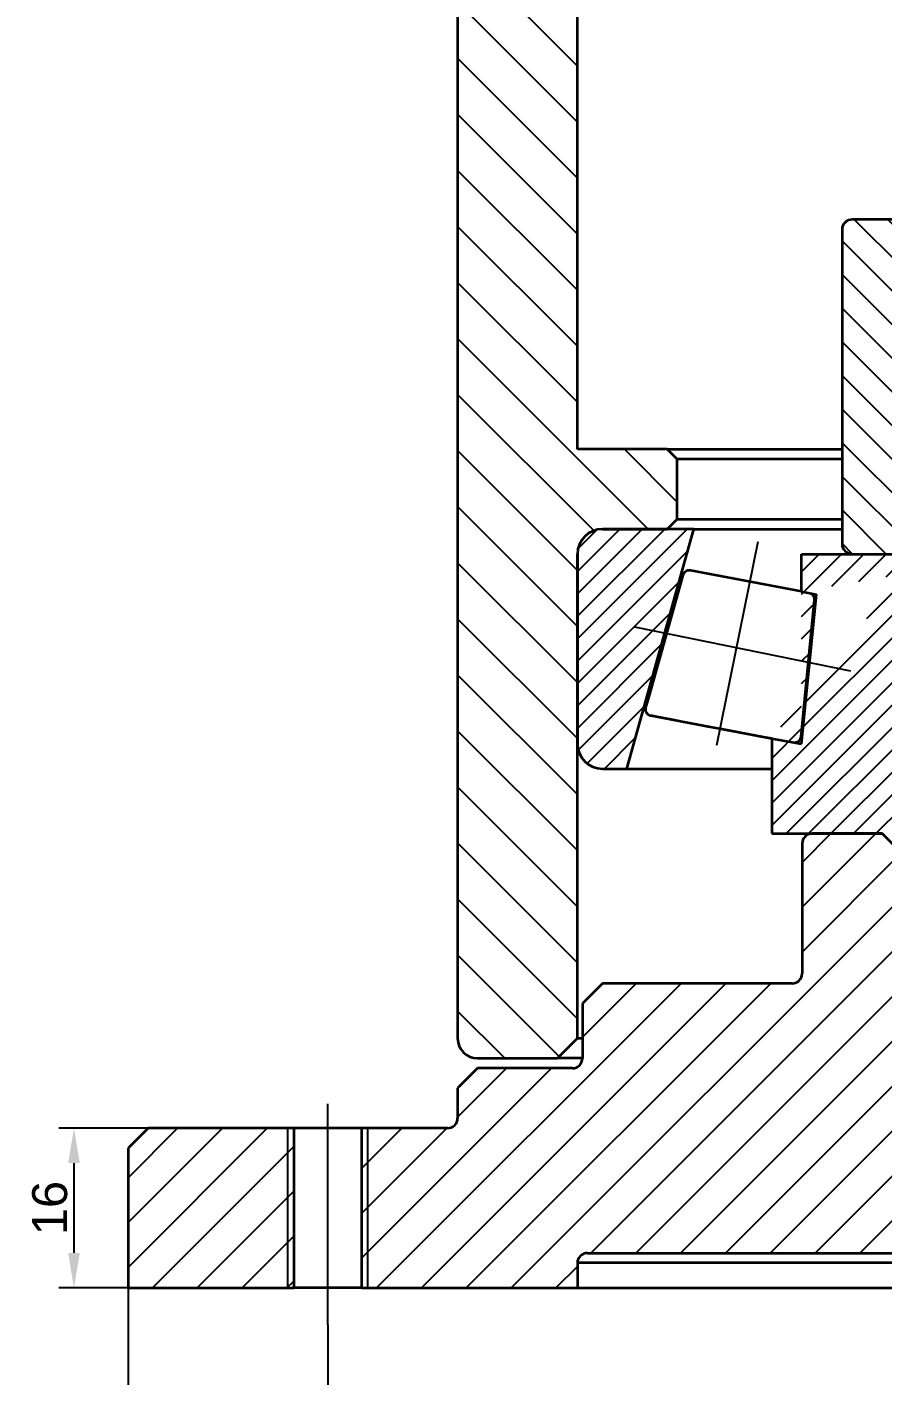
# Model space of a CAD drawing. Header units: millimetres. Extents: x 2848 to 3442, y 1297 to 1717.
# Drawn here: x 2997 to 3082.6, y 1441.8 to 1576.8 of the extents above; entities that cross this region are included whole.
import ezdxf

# ---------------------------------------------------------------- set-up
doc = ezdxf.new("R2010")
doc.units = ezdxf.units.MM
doc.styles.get("Standard").update_dxf_attribs({"font": 'arial.ttf'})
doc.dimstyles.new('引线', dxfattribs={"dimtxt": 3.5, "dimasz": 3.5, "dimexe": 1.5, "dimexo": 0, "dimtad": 1, "dimtxsty": 'Standard', "dimcen": 2.5, "dimadec": 0, "dimazin": 0, "dimtfac": 1, "dimtmove": 0, "dimatfit": 3, "dimldrblk": 'DOTSMALL', "dimfxl": 1, "dimarcsym": 0})

# ---------------------------------------------------------------- blocks, each defined once
blk = doc.blocks.new('*D4')
at = {"color": 0, "lineweight": -2, "transparency": 16777216}
for p, q in [((3007.13, 1457.52), (3007.13, 1423.79)), ((3247.13, 1457.52), (3247.13, 1423.79)), ((3010.63, 1425.29), (3243.63, 1425.29))]:
    blk.add_line(p, q, dxfattribs=at)
at = {"color": 0, "transparency": 16777216}
for points in [[(3010.63, 1425.88), (3010.63, 1424.71), (3007.13, 1425.29)], [(3243.63, 1425.88), (3243.63, 1424.71), (3247.13, 1425.29)]]:
    blk.add_solid(points, dxfattribs=at)
at = {"layer": 'Defpoints', "color": 0, "transparency": 16777216}
for p in [(3007.13, 1457.52), (3247.13, 1457.52), (3247.13, 1425.29)]:
    blk.add_point(p, dxfattribs=at)
at = {"color": 0, "transparency": 16777216, "insert": (3127.13, 1427.8), "char_height": 3.5, "attachment_point": 5}
blk.add_mtext('%%c240', dxfattribs=at)
blk = doc.blocks.new('_DotSmall')
at = {"color": 0, "linetype": 'ByBlock', "const_width": 0.5}
blk.add_lwpolyline([(-0.0625, 0, 1), (0.0625, 0, 1)], format="xyb", close=True, dxfattribs=at)
blk = doc.blocks.new('*D5')
at = {"color": 0, "lineweight": -2, "transparency": 16777216}
for p, q in [((3016.43, 1466.52), (3000.21, 1466.52)), ((3001.71, 1463.02), (3001.71, 1454.02)), ((3016.43, 1450.52), (3000.21, 1450.52))]:
    blk.add_line(p, q, dxfattribs=at)
at = {"color": 0, "transparency": 16777216}
for points in [[(3001.13, 1463.02), (3002.3, 1463.02), (3001.71, 1466.52)], [(3001.13, 1454.02), (3002.3, 1454.02), (3001.71, 1450.52)]]:
    blk.add_solid(points, dxfattribs=at)
at = {"layer": 'Defpoints', "color": 0, "transparency": 16777216}
for p in [(3016.43, 1466.52), (3001.71, 1450.52), (3016.43, 1450.52)]:
    blk.add_point(p, dxfattribs=at)
at = {"color": 0, "transparency": 16777216, "insert": (2999.3, 1458.52), "char_height": 3.5, "attachment_point": 5, "rotation": 90}
blk.add_mtext('16', dxfattribs=at)
blk = doc.blocks.new('*D13')
at = {"color": 0, "lineweight": -2, "transparency": 16777216}
for p, q in [((3027.13, 1446.83), (3027.13, 1433.98)), ((3227.13, 1446), (3227.13, 1433.98)), ((3030.63, 1435.48), (3223.63, 1435.48))]:
    blk.add_line(p, q, dxfattribs=at)
at = {"color": 0, "transparency": 16777216}
for points in [[(3030.63, 1436.06), (3030.63, 1434.89), (3027.13, 1435.48)], [(3223.63, 1436.06), (3223.63, 1434.89), (3227.13, 1435.48)]]:
    blk.add_solid(points, dxfattribs=at)
at = {"layer": 'Defpoints', "color": 0, "transparency": 16777216}
for p in [(3027.13, 1446.83), (3227.13, 1446), (3227.13, 1435.48)]:
    blk.add_point(p, dxfattribs=at)
at = {"color": 0, "transparency": 16777216, "insert": (3127.13, 1437.99), "char_height": 3.5, "attachment_point": 5}
blk.add_mtext('%%c200', dxfattribs=at)

msp = doc.modelspace()

# ---------------------------------------------------------------- hatches: boundary and pattern name
h = msp.add_hatch()
h.set_pattern_fill('ANSI31', color=256, scale=1.25, angle=90, style=2)
h.set_pattern_definition([(135, (2859.467, 1299.6973), (-2.80633, -2.80633), [])])
edge = h.paths.add_edge_path()
edge.add_line((3088.73, 1614.518), (3088.73, 1628.518))
edge.add_line((3088.73, 1628.518), (3058.38, 1628.518))
edge.add_line((3058.38, 1628.518), (3057.38, 1627.518))
edge.add_line((3057.38, 1627.518), (3057.38, 1624.018))
edge.add_arc((3055.38, 1624.018), 2, 270, 360, ccw=False)
edge.add_line((3055.38, 1622.018), (3045.13, 1622.018))
edge.add_arc((3045.13, 1617.018), 5, 90, 180)
edge.add_line((3040.13, 1617.018), (3040.13, 1475.518))
edge.add_arc((3042.13, 1475.518), 2, 180, 270)
edge.add_line((3042.13, 1473.518), (3050.13, 1473.518))
edge.add_line((3050.13, 1473.518), (3052.13, 1475.518))
edge.add_line((3052.13, 1475.518), (3052.13, 1524.018))
edge.add_arc((3054.63, 1524.018), 2.5, 90, 180, ccw=False)
edge.add_line((3054.63, 1526.518), (3061.13, 1526.518))
edge.add_line((3061.13, 1526.518), (3062.13, 1527.518))
edge.add_line((3062.13, 1527.518), (3062.13, 1533.518))
edge.add_line((3062.13, 1533.518), (3061.13, 1534.518))
edge.add_line((3061.13, 1534.518), (3052.13, 1534.518))
edge.add_line((3052.13, 1534.518), (3052.13, 1611.518))
edge.add_arc((3057.13, 1611.518), 5, 90, 180, ccw=False)
edge.add_line((3057.13, 1616.518), (3083.13, 1616.518))
edge.add_line((3083.13, 1616.518), (3083.13, 1614.518))
edge.add_line((3083.13, 1614.518), (3088.73, 1614.518))
h = msp.add_hatch()
h.set_pattern_fill('ANSI31', color=256, scale=0.75, angle=270, style=0)
h.set_pattern_definition([(315, (2859.467, 1299.6973), (1.683798, 1.683798), [])])
h.paths.add_polyline_path([(3087.63, 1543.518), (3084.63, 1543.518), (3084.63, 1556.518), (3083.63, 1557.518), (3079.63, 1557.518, 0.4142136), (3078.63, 1556.518), (3078.63, 1525.018, 0.4142136), (3079.63, 1524.018), (3082.63, 1524.018), (3084.63, 1524.018), (3084.63, 1524.518), (3087.63, 1524.518)])
h.paths.add_polyline_path([(3087.98, 1543.518), (3087.63, 1543.518), (3087.63, 1524.518), (3087.98, 1524.518)])
h.paths.add_polyline_path([(3094.63, 1542.518), (3093.63, 1543.518), (3091.73, 1543.518), (3091.63, 1543.518), (3091.63, 1524.518), (3092.13, 1524.518), (3092.13, 1527.518), (3093.63, 1527.518), (3094.63, 1528.518), (3094.63, 1531.118)])
h.paths.add_polyline_path([(3091.63, 1543.518), (3091.28, 1543.518), (3091.28, 1524.518), (3091.63, 1524.518)])
h.paths.add_polyline_path([(3162.63, 1543.518), (3160.63, 1543.518), (3159.63, 1542.518), (3159.63, 1528.518), (3160.63, 1527.518), (3162.13, 1527.518), (3162.13, 1524.518), (3162.63, 1524.518)])
h.paths.add_polyline_path([(3162.98, 1543.518), (3162.63, 1543.518), (3162.63, 1524.518), (3162.98, 1524.518)])
h.paths.add_polyline_path([(3175.63, 1556.518, 0.4142136), (3174.63, 1557.518), (3170.63, 1557.518), (3169.63, 1556.518), (3169.63, 1543.518), (3166.73, 1543.518), (3166.63, 1543.518), (3166.63, 1524.518), (3169.63, 1524.518), (3169.63, 1524.018), (3174.63, 1524.018, 0.4142136), (3175.63, 1525.018)])
h.paths.add_polyline_path([(3166.63, 1543.518), (3166.28, 1543.518), (3166.28, 1524.518), (3166.63, 1524.518)])
h = msp.add_hatch()
h.set_pattern_fill('ANSI31', color=256, scale=0.5, style=0)
h.set_pattern_definition([(45, (2843.857, 1253.3804), (-1.122532, 1.122532), [])])
edge = h.paths.add_edge_path()
edge.add_arc((3054.63, 1524.018), 2.5, 90, 180)
edge.add_line((3052.13, 1524.018), (3052.13, 1505.018))
edge.add_arc((3054.63, 1505.018), 2.5, 180, 270)
edge.add_line((3054.63, 1502.518), (3057.068, 1502.518))
edge.add_line((3057.068, 1502.518), (3063.787, 1526.518))
edge.add_line((3063.787, 1526.518), (3054.63, 1526.518))
edge = h.paths.add_edge_path()
edge.add_line((3171.63, 1524.018), (3179.704, 1524.018))
edge.add_line((3179.704, 1524.018), (3179.704, 1520.275))
edge.add_line((3179.704, 1520.275), (3178.204, 1519.976))
edge.add_line((3178.204, 1519.976), (3179.682, 1505.018))
edge.add_line((3179.682, 1505.018), (3182.682, 1505.558))
edge.add_line((3182.682, 1505.558), (3182.682, 1496.018))
edge.add_line((3182.682, 1496.018), (3171.63, 1496.018))
edge.add_arc((3171.63, 1498.018), 2, 180, 270, ccw=False)
edge.add_line((3169.63, 1498.018), (3169.63, 1522.018))
edge.add_arc((3171.63, 1522.018), 2, 90, 180, ccw=False)
edge = h.paths.add_edge_path(flags=17)
edge.add_line((3190.472, 1526.518), (3197.192, 1502.518))
edge.add_line((3197.192, 1502.518), (3199.63, 1502.518))
edge.add_arc((3199.63, 1505.018), 2.5, 270, 360)
edge.add_line((3202.13, 1505.018), (3202.13, 1524.018))
edge.add_arc((3199.63, 1524.018), 2.5, 0, 90)
edge.add_line((3199.63, 1526.518), (3190.472, 1526.518))
edge = h.paths.add_edge_path(flags=16)
edge.add_arc((3199.63, 1505.018), 2.5, 270, 360)
edge.add_arc((3199.63, 1505.018), 2.5, 270, 360, ccw=False)
edge = h.paths.add_edge_path(flags=16)
edge.add_arc((3199.63, 1524.018), 2.5, 0, 90)
edge.add_arc((3199.63, 1524.018), 2.5, 0, 90, ccw=False)
edge = h.paths.add_edge_path(flags=16)
edge.add_line((3197.192, 1502.518), (3199.63, 1502.518))
edge.add_line((3197.192, 1502.518), (3199.63, 1502.518))
edge = h.paths.add_edge_path(flags=16)
edge.add_line((3190.472, 1526.518), (3197.192, 1502.518))
edge.add_line((3190.472, 1526.518), (3197.192, 1502.518))
edge = h.paths.add_edge_path(flags=16)
edge.add_line((3199.63, 1526.518), (3190.472, 1526.518))
edge.add_line((3199.63, 1526.518), (3190.472, 1526.518))
edge = h.paths.add_edge_path(flags=16)
edge.add_line((3202.13, 1505.018), (3202.13, 1524.018))
edge.add_line((3202.13, 1505.018), (3202.13, 1524.018))
edge = h.paths.add_edge_path()
edge.add_line((3190.472, 1526.518), (3197.192, 1502.518))
edge.add_line((3197.192, 1502.518), (3199.63, 1502.518))
edge.add_arc((3199.63, 1505.018), 2.5, 270, 360)
edge.add_line((3202.13, 1505.018), (3202.13, 1524.018))
edge.add_arc((3199.63, 1524.018), 2.5, 0, 90)
edge.add_line((3199.63, 1526.518), (3190.472, 1526.518))
edge.add_line((3071.578, 1505.558), (3071.578, 1496.018))
edge.add_line((3071.578, 1496.018), (3082.63, 1496.018))
edge.add_arc((3082.63, 1498.018), 2, 270, 360)
edge.add_line((3084.63, 1522.018), (3084.63, 1498.018))
edge.add_line((3074.556, 1520.275), (3074.556, 1524.018))
edge.add_line((3074.556, 1520.275), (3076.056, 1519.976))
edge.add_line((3074.578, 1505.018), (3076.056, 1519.976))
edge.add_line((3074.556, 1524.018), (3082.63, 1524.018))
edge.add_arc((3082.63, 1522.018), 2, 360, 450)
h = msp.add_hatch()
h.set_pattern_fill('ANSI31', color=256, style=0)
h.set_pattern_definition([(45, (2843.857, 1253.3804), (-2.245064, 2.245064), [])])
h.paths.add_polyline_path([(3023.73, 1466.518), (3009.13, 1466.518), (3007.13, 1464.518), (3007.13, 1450.518), (3023.73, 1450.518)])
h.paths.add_polyline_path([(3118.13, 1462.518), (3116.43, 1462.518, -0.4142136), (3116.13, 1462.818), (3116.13, 1468.518), (3115.13, 1469.518), (3093.13, 1469.518, -0.4142136), (3092.13, 1470.518), (3092.13, 1475.018, 0.4142136), (3091.13, 1476.018), (3085.63, 1476.018, -0.4142136), (3084.63, 1477.018), (3084.63, 1494.018), (3082.63, 1496.018), (3075.63, 1496.018, 0.4142136), (3074.63, 1495.018), (3074.63, 1482.018, -0.4142136), (3073.63, 1481.018), (3054.63, 1481.018), (3052.63, 1479.018), (3052.63, 1473.518, -0.4142136), (3051.63, 1472.518), (3042.13, 1472.518), (3040.13, 1470.518), (3040.13, 1467.518, -0.4142136), (3039.13, 1466.518), (3030.53, 1466.518), (3030.53, 1450.518), (3052.13, 1450.518), (3052.13, 1453.018, -0.4142136), (3053.13, 1454.018), (3118.13, 1454.018)])
h.paths.add_polyline_path([(3223.73, 1466.518), (3215.13, 1466.518, -0.4142136), (3214.13, 1467.518), (3214.13, 1470.518), (3212.13, 1472.518), (3202.63, 1472.518, -0.4142136), (3201.63, 1473.518), (3201.63, 1479.018), (3199.63, 1481.018), (3180.63, 1481.018, -0.4142136), (3179.63, 1482.018), (3179.63, 1495.018, 0.4142136), (3178.63, 1496.018), (3171.63, 1496.018), (3169.63, 1494.018), (3169.63, 1477.018, -0.4142136), (3168.63, 1476.018), (3163.13, 1476.018, 0.4142136), (3162.13, 1475.018), (3162.13, 1470.518, -0.4142136), (3161.13, 1469.518), (3139.13, 1469.518), (3138.13, 1468.518), (3138.13, 1462.818, -0.4142136), (3137.83, 1462.518), (3136.13, 1462.518), (3136.13, 1454.018), (3201.13, 1454.018, -0.4142136), (3202.13, 1453.018), (3202.13, 1450.518), (3223.73, 1450.518)])
h.paths.add_polyline_path([(3247.13, 1464.518), (3245.13, 1466.518), (3230.53, 1466.518), (3230.53, 1450.518), (3247.13, 1450.518)])

# ---------------------------------------------------------------- linework, layer by layer
at = {"linetype": 'Continuous', "lineweight": 35}
for p, q in [((3040.13, 1617.018), (3040.13, 1475.518)), ((3052.13, 1534.518), (3052.13, 1611.518)), ((3083.63, 1557.518), (3079.63, 1557.518)), ((3078.63, 1556.518), (3078.63, 1525.018)), ((3061.13, 1534.518), (3052.13, 1534.518)), ((3062.13, 1533.518), (3061.13, 1534.518)), ((3061.13, 1534.518), (3078.63, 1534.518)), ((3078.63, 1533.518), (3062.13, 1533.518)), ((3062.13, 1527.518), (3062.13, 1533.518)), ((3061.13, 1526.518), (3062.13, 1527.518)), ((3062.13, 1527.518), (3078.63, 1527.518)), ((3054.63, 1526.518), (3061.13, 1526.518)), ((3063.787, 1526.518), (3054.63, 1526.518)), ((3057.068, 1502.518), (3063.787, 1526.518)), ((3063.787, 1526.518), (3078.63, 1526.518)), ((3052.13, 1475.518), (3052.13, 1524.018)), ((3052.13, 1524.018), (3052.13, 1505.018)), ((3074.556, 1520.275), (3074.556, 1524.018)), ((3074.556, 1524.018), (3082.63, 1524.018)), ((3079.63, 1524.018), (3084.63, 1524.018)), ((3074.556, 1520.275), (3063.444, 1522.362)), ((3074.556, 1520.275), (3076.056, 1519.976)), ((3074.524, 1505.723), (3075.864, 1519.425)), ((3074.578, 1505.018), (3076.056, 1519.976)), ((3059.477, 1507.831), (3071.578, 1505.558)), ((3071.578, 1505.558), (3071.578, 1496.018)), ((3071.578, 1505.538), (3074.578, 1505.018)), ((3054.63, 1502.518), (3057.068, 1502.518)), ((3057.068, 1502.518), (3071.578, 1502.518)), ((3071.578, 1496.018), (3082.63, 1496.018)), ((3082.63, 1496.018), (3075.63, 1496.018)), ((3084.63, 1494.018), (3082.63, 1496.018)), ((3074.63, 1495.018), (3074.63, 1482.018)), ((3054.63, 1481.018), (3052.63, 1479.018)), ((3073.63, 1481.018), (3054.63, 1481.018)), ((3052.63, 1479.018), (3052.63, 1473.518)), ((3050.13, 1473.518), (3052.13, 1475.518)), ((3052.13, 1475.518), (3052.63, 1475.518)), ((3042.13, 1473.518), (3050.13, 1473.518)), ((3052.63, 1473.518), (3050.13, 1473.518)), ((3042.13, 1472.518), (3040.13, 1470.518)), ((3051.63, 1472.518), (3042.13, 1472.518)), ((3040.13, 1470.518), (3040.13, 1467.518)), ((3009.13, 1466.518), (3007.13, 1464.518)), ((3023.73, 1466.518), (3009.13, 1466.518)), ((3023.73, 1466.518), (3023.73, 1450.518)), ((3030.53, 1466.518), (3023.73, 1466.518)), ((3030.53, 1450.518), (3030.53, 1466.518)), ((3039.13, 1466.518), (3030.53, 1466.518)), ((3007.13, 1464.518), (3007.13, 1450.518)), ((3053.13, 1454.018), (3118.13, 1454.018)), ((3052.13, 1453.018), (3052.13, 1450.518)), ((3202.13, 1453.018), (3052.13, 1453.018)), ((3007.13, 1450.518), (3023.73, 1450.518)), ((3030.53, 1450.518), (3023.73, 1450.518)), ((3030.53, 1450.518), (3052.13, 1450.518)), ((3052.13, 1450.518), (3202.13, 1450.518))]:
    msp.add_line(p, q, dxfattribs=at)
for p, q in [((3070.191, 1525.252), (3066.067, 1504.845)), ((3057.832, 1516.711), (3079.478, 1512.336)), ((3027.13, 1446.834), (3027.13, 1468.947)), ((3023.13, 1450.518), (3023.13, 1466.518)), ((3031.13, 1450.518), (3031.13, 1466.518))]:
    msp.add_line(p, q)
at = {"linetype": 'Continuous', "lineweight": 35, "flags": 128}
for points in [[(3062.68, 1521.902), (3059.266, 1509.75), (3058.956, 1508.647)], [(3071.578, 1505.538), (3070.602, 1505.718), (3069.354, 1505.949), (3068.005, 1506.2), (3066.604, 1506.463), (3065.203, 1506.726), (3063.854, 1506.982), (3062.608, 1507.219), (3061.51, 1507.43), (3060.601, 1507.606), (3059.915, 1507.741), (3059.477, 1507.831)]]:
    msp.add_lwpolyline(points, dxfattribs=at)
at = {"linetype": 'Continuous', "lineweight": 35}
for centre, radius, start, end in [((3079.63, 1556.518), 1, 90, 180), ((3054.63, 1524.018), 2.5, 90, 180), ((3079.63, 1525.018), 1, 180, 270), ((3054.63, 1505.018), 2.5, 180, 270), ((3075.63, 1495.018), 1, 90, 180), ((3073.63, 1482.018), 1, 270, 0), ((3042.13, 1475.518), 2, 180, 270), ((3051.63, 1473.518), 1, 270, 0), ((3039.13, 1467.518), 1, 270, 0), ((3053.13, 1453.018), 1, 90, 180)]:
    msp.add_arc(centre, radius, start, end, dxfattribs=at)
for points, knots in [([(3063.444, 1522.362), (3063.394, 1522.368), (3063.269, 1522.383), (3063.067, 1522.34), (3062.872, 1522.223), (3062.739, 1522.066), (3062.697, 1521.949), (3062.68, 1521.902)], [0, 0, 0, 0, 0.1542971, 0.3862853, 0.6184639, 0.8457812, 1, 1, 1, 1]), ([(3075.864, 1519.425), (3075.865, 1519.451), (3075.871, 1519.548), (3075.836, 1519.717), (3075.726, 1519.905), (3075.59, 1520.026), (3075.494, 1520.073), (3075.463, 1520.087)], [0, 0, 0, 0, 0.0936375, 0.3521035, 0.6121812, 0.8777374, 1, 1, 1, 1]), ([(3058.956, 1508.647), (3058.955, 1508.644), (3058.935, 1508.571), (3058.923, 1508.422), (3058.977, 1508.21), (3059.099, 1508.026), (3059.271, 1507.889), (3059.41, 1507.85), (3059.477, 1507.831)], [0, 0, 0, 0, 0.010776, 0.2082375, 0.4054941, 0.6047207, 0.8076836, 1, 1, 1, 1]), ([(3073.884, 1505.138), (3073.96, 1505.147), (3074.074, 1505.162), (3074.251, 1505.244), (3074.414, 1505.401), (3074.501, 1505.572), (3074.518, 1505.684), (3074.524, 1505.723)], [0, 0, 0, 0, 0.1301367, 0.3811034, 0.6273706, 0.8683357, 1, 1, 1, 1])]:
    msp.add_open_spline(points, degree=3, knots=knots, dxfattribs=at)

# ---------------------------------------------------------------- dimensions: what is measured, and where the dimension line sits
dim = msp.add_linear_dim(base=(3001.714, 1450.518), p1=(3016.43, 1466.518), p2=(3016.43, 1450.518), angle=90, dimstyle='引线')
dim.commit()
dim.dimension.update_dxf_attribs({"geometry": '*D5', "text_midpoint": (2999.302, 1458.518)})
for base, p1, p2, override, picture, middle in [((3247.13, 1425.293), (3007.13, 1457.518), (3247.13, 1457.518), {"dimdsep": 46, "dimpost": '%%c<>'}, '*D4', (3127.13, 1427.803)), ((3227.13, 1435.478), (3027.13, 1446.834), (3227.13, 1445.997), {"dimpost": '%%c<>'}, '*D13', (3127.13, 1437.988))]:
    dim = msp.add_linear_dim(base=base, p1=p1, p2=p2, dimstyle='引线', override=override)
    dim.commit()
    dim.dimension.update_dxf_attribs({"geometry": picture, "text_midpoint": middle})

doc.saveas('drawing.dxf')
